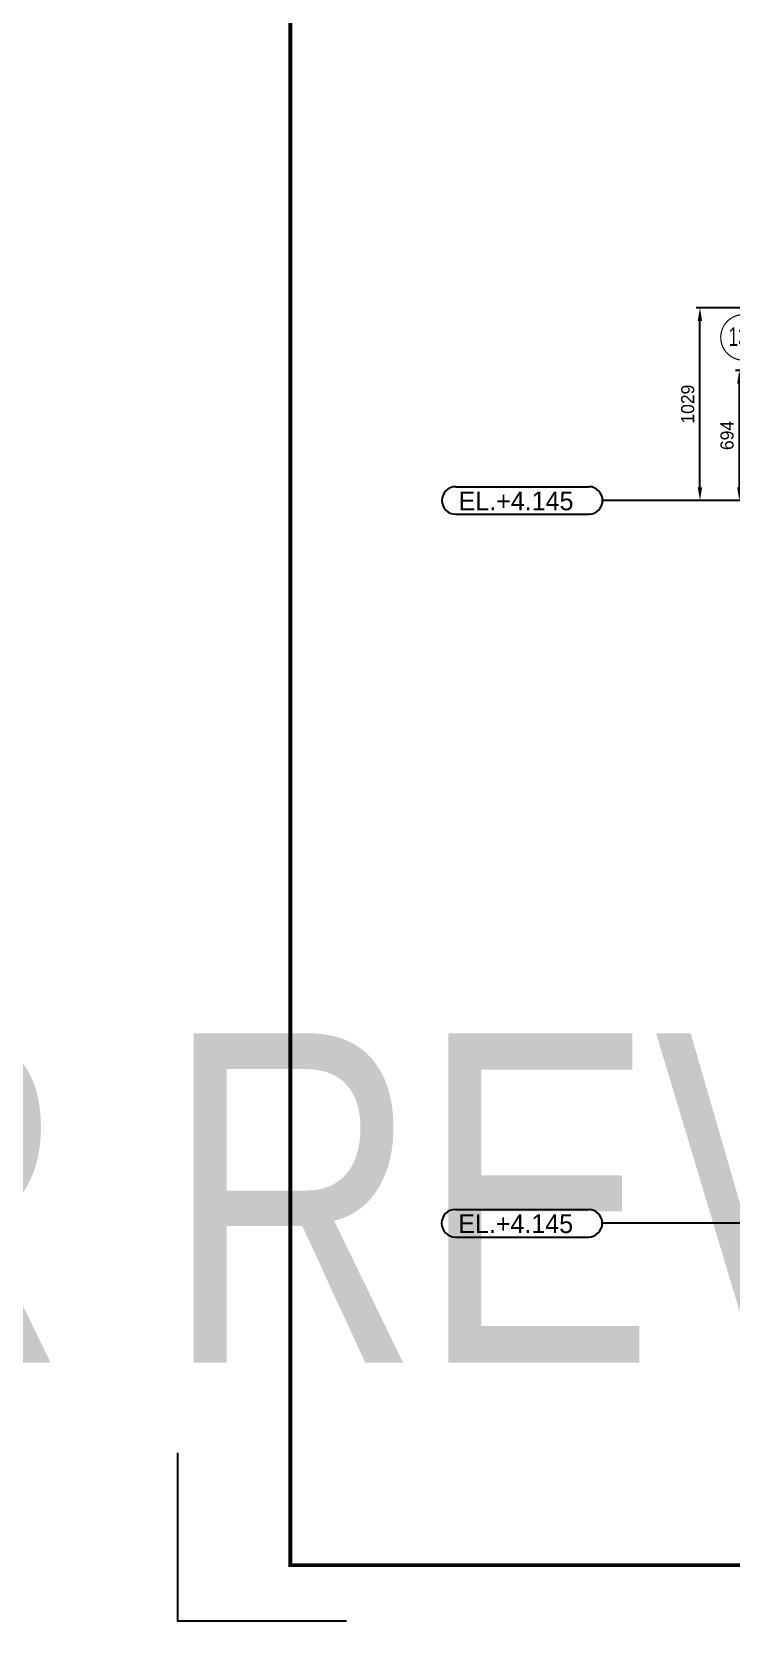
# Model space of a CAD drawing. Header units: millimetres. Extents: x 0 to 16187, y -20471 to 6290.
# Drawn here: x 10468 to 10654.7, y 3866.4 to 4291 of the extents above; entities that cross this region are included whole.
import ezdxf
from ezdxf.enums import TextEntityAlignment as Align

# ---------------------------------------------------------------- set-up
doc = ezdxf.new("R2018")
doc.units = ezdxf.units.MM
doc.header["$PDSIZE"] = -1
doc.layers.add('BORDER1', color=3, linetype='Continuous')
doc.layers.add('BORDER2', color=7, linetype='Continuous')
doc.styles.add('ROMANC', font='ROMANC', dxfattribs={"height": 5})
doc.styles.add('ROMANS', font='ROMANS.shx', dxfattribs={"width": 0.8})
doc.styles.add('ROMANT', font='ROMANT', dxfattribs={"height": 4})
doc.styles.add('SLDTEXTSTYLE2', font='TXT', dxfattribs={"width": 0.686449})
doc.dimstyles.new('AM_ISO', dxfattribs={"dimtxt": 3.5, "dimasz": 3.5, "dimexe": 1, "dimexo": 1, "dimgap": 1.5, "dimtad": 1, "dimdsep": 46, "dimtxsty": 'Standard', "dimcen": 0, "dimclrd": 1, "dimclre": 1, "dimclrt": 1, "dimadec": 0, "dimazin": 2, "dimtp": 0.1, "dimtm": 0.1, "dimtfac": 0.71, "dimtdec": 3, "dimtmove": 0, "dimatfit": 3, "dimfxl": 1, "dimlwd": -1, "dimlwe": -1, "dimarcsym": 1})

# ---------------------------------------------------------------- blocks, each defined once
blk = doc.blocks.new('*D2722')
at = {"color": 1, "linetype": 'ByBlock'}
for p, q in [((10673.48, 4217.29), (10645.38, 4217.29)), ((10646.38, 4169.34), (10646.38, 4213.79)), ((10672.88, 4165.84), (10645.38, 4165.84))]:
    blk.add_line(p, q, dxfattribs=at)
at = {"color": 1}
for points in [[(10646.96, 4213.79), (10645.79, 4213.79), (10646.38, 4217.29)], [(10645.79, 4169.34), (10646.96, 4169.34), (10646.38, 4165.84)]]:
    blk.add_solid(points, dxfattribs=at)
at = {"layer": 'Defpoints', "color": 0}
for p in [(10646.38, 4217.29), (10674.48, 4217.29), (10673.88, 4165.84)]:
    blk.add_point(p, dxfattribs=at)
at = {"color": 1, "insert": (10643.13, 4191.56), "char_height": 3.5, "attachment_point": 5, "rotation": 90}
blk.add_mtext('1029', dxfattribs=at)
blk = doc.blocks.new('*D2723')
at = {"color": 1, "linetype": 'ByBlock'}
for p, q in [((10688.08, 4200.54), (10655.88, 4200.54)), ((10656.88, 4197.04), (10656.88, 4169.34)), ((10672.88, 4165.84), (10655.88, 4165.84))]:
    blk.add_line(p, q, dxfattribs=at)
at = {"color": 1}
for points in [[(10657.47, 4197.04), (10656.3, 4197.04), (10656.88, 4200.54)], [(10656.3, 4169.34), (10657.47, 4169.34), (10656.88, 4165.84)]]:
    blk.add_solid(points, dxfattribs=at)
at = {"layer": 'Defpoints', "color": 0}
for p in [(10689.08, 4200.54), (10656.88, 4165.84), (10673.88, 4165.84)]:
    blk.add_point(p, dxfattribs=at)
at = {"color": 1, "insert": (10653.63, 4183.19), "char_height": 3.5, "attachment_point": 5, "rotation": 90}
blk.add_mtext('694', dxfattribs=at)
blk = doc.blocks.new('A$7E9316163A2427E')
at = {"color": 7, "linetype": 'Continuous', "lineweight": 25}
for p, q in [((3.67, 7.35), (39.25, 7.35)), ((3.67, 0), (39.25, 0))]:
    blk.add_line(p, q, dxfattribs=at)
for centre, start, end in [((3.67, 3.67), 90, 270), ((39.25, 3.67), 270, 90)]:
    blk.add_arc(centre, 3.67, start, end, dxfattribs=at)
blk.add_text('EL.+4.145', height=5, dxfattribs=at).set_placement((4.45, 1.05))
blk = doc.blocks.new('*U609')
at = {"layer": 'BORDER1', "color": 154, "true_color": 0x1859a9, "const_width": 1}
blk.add_lwpolyline([(1.81, 811), (1144, 811), (1144, 0), (0, 0), (0, 811)], close=True, dxfattribs=at)
at = {"layer": 'BORDER2'}
blk.add_lwpolyline([(15, -15), (-30, -15), (-30, 30)], dxfattribs=at)
at = {"layer": 'BORDER2', "flags": 8}
for tag, height, style, p in [('REV-A', 3.24, 'ROMANS', (986.93, 140.25)), ('RE-A', 8.06, 'ROMANT', (1084.63, 7.17))]:
    blk.add_attdef(tag, text='', height=height, dxfattribs=dict(at, style=style)).set_placement(p, align=Align.CENTER)
at = {"layer": 'BORDER2', "style": 'ROMANS', "width": 3.830216}
blk.add_attdef('DATE-A', text='', height=3.24, dxfattribs=at).set_placement((995.51, 140.25), (1008.51, 140.25), align=Align.FIT)
at = {"layer": 'BORDER2'}
for tag, height, style, p in [('DRN-A', 3.24, 'ROMANS', (1018.38, 140.25)), ('CHD-A', 3.24, 'ROMANS', (1032.35, 140.25)), ('APD-A', 3.24, 'ROMANS', (1046.64, 140.25)), ('CONS_CONT_VEND', 4.2, 'ROMANC', (1061.39, 72.83))]:
    blk.add_attdef(tag, text='', height=height, dxfattribs=dict(at, style=style)).set_placement(p, align=Align.CENTER)
at = {"layer": 'BORDER2', "style": 'ROMANS', "width": 0.8}
for tag, p, height in [('1:X', (997.23, 122.55), 3.5), ('LOC', (1042.74, 122.55), 3.5), ('PROJ_NO', (1118.64, 122.55), 3.5), ('CONS_DRG_NO', (1011, 63), 3)]:
    blk.add_attdef(tag, p, '', height=height, dxfattribs=at)
at = {"layer": 'BORDER2', "lineweight": 30, "width": 0.8, "flags": 104}
blk.add_attdef('COMMENTS-A', text='', height=2.2, dxfattribs=at).set_placement((1055.21, 142.07), align=Align.MIDDLE_LEFT)
at = {"layer": 'BORDER2', "style": 'ROMANS', "width": 0.8}
for tag, p in [('PROJECT_TITLE_1', (1061.07, 55.35)), ('PROJECT_TITLE_2', (1061.07, 49.3))]:
    blk.add_attdef(tag, text='', height=3.5, dxfattribs=at).set_placement(p, align=Align.MIDDLE)
at = {"layer": 'BORDER2', "style": 'ROMANT', "width": 0.8}
for tag, p in [('DRG_TITLE_1', (1061.07, 36.31)), ('DRG_TITLE_2', (1061.07, 28.31)), ('DRG_TITLE_3', (1061.07, 20.31))]:
    blk.add_attdef(tag, text='', height=5, dxfattribs=at).set_placement(p, align=Align.CENTER)
at = {"layer": 'BORDER2', "style": 'ROMANT'}
for tag, p in [('AR', (995, 7.17)), ('PA', (1011.74, 7.17)), ('DC', (1028.45, 7.17)), ('TS', (1120.84, 7.17))]:
    blk.add_attdef(tag, p, '', height=8.06, dxfattribs=at)
for tag, p in [('SRNO', (1074.7, 7.17)), ('SH', (1115.8, 7.18))]:
    blk.add_attdef(tag, text='', height=8.06, dxfattribs=at).set_placement(p, align=Align.RIGHT)
at = {"layer": 'BORDER2', "style": 'ROMANS', "flags": 2}
blk.add_attdef('TB_VERSION', text='', height=2, dxfattribs=at).set_placement((1, -1), align=Align.TOP_LEFT)

msp = doc.modelspace()

# ---------------------------------------------------------------- linework, layer by layer
for p, q in [((10672.38436, 4165.83878), (10620.39885, 4165.83878)), ((10672.29587, 3972.75103), (10620.31036, 3972.75103))]:
    msp.add_line(p, q)
at = {"color": 2}
msp.add_lwpolyline([(10651.92757, 4209.39192, 0.3125, 0.3125, -1), (10664.11507, 4209.39192, 0.3125, 0.3125, -1)], format="xyseb", close=True, dxfattribs=at)

# ---------------------------------------------------------------- block references
for p in [(10577.47878, 4162.16378), (10577.39029, 3969.07603)]:
    msp.add_blockref('A$7E9316163A2427E', p)
at = {"layer": 'BORDER1'}
ref = msp.add_blockref('*U609', (8846.73852, 3881.44049), dxfattribs=at)
lines = msp.add_mtext('\\W0.80000;ISSUED FOR REVIEW\\P', dxfattribs={"layer": 'BORDER2', "insert": (9901.94849, 4023.51493), "char_height": 88, "attachment_point": 1})
ref.add_attrib('COMMENTS-A', '', (9901.94849, 4023.51493), dxfattribs={"flags": 104}).embed_mtext(lines)
msp.add_blockref('*U609', (10536.99468, 3881.44049), dxfattribs=at)

# ---------------------------------------------------------------- texts
at = {"color": 2, "style": 'SLDTEXTSTYLE2', "width": 0.686449}
msp.add_text('131', height=5, dxfattribs=at).set_placement((10657.85485, 4209.58489), align=Align.MIDDLE_CENTER)

# ---------------------------------------------------------------- dimensions: what is measured, and where the dimension line sits
for base, p1, p2, picture, middle in [((10646.37721, 4217.28878), (10673.88436, 4165.83878), (10674.48436, 4217.28878), '*D2722', (10646.37721, 4191.56378)), ((10656.88337, 4165.83878), (10689.08436, 4200.53878), (10673.88436, 4165.83878), '*D2723', (10656.88337, 4183.18878))]:
    dim = msp.add_linear_dim(base=base, p1=p1, p2=p2, angle=90, dimstyle='AM_ISO', override={"dimtxt": 3.5, "dimlfac": 20})
    dim.commit()
    dim.dimension.update_dxf_attribs({"geometry": picture, "text_midpoint": middle, "dimtype": 160})

doc.saveas('drawing.dxf')
